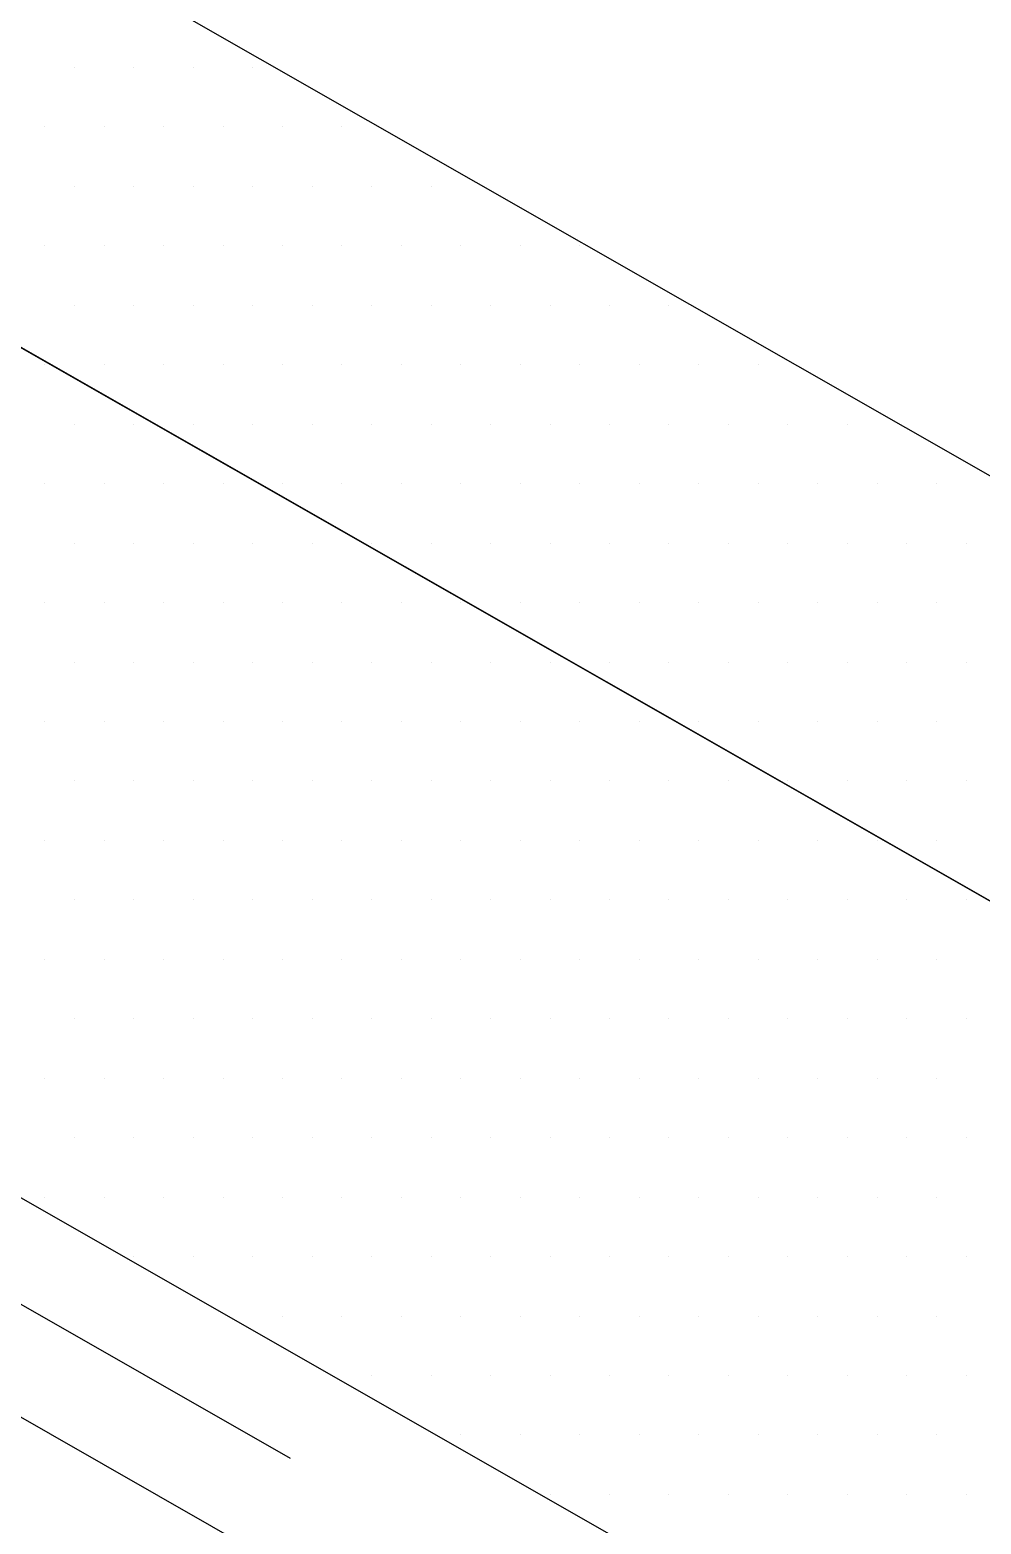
# Model space of a CAD drawing. Extents: x -1392 to 5791, y -3809 to 1722.
# Drawn here: x -622.26 to -600.66, y 1529.97 to 1563.9 of the extents above; entities that cross this region are included whole.
import ezdxf

# ---------------------------------------------------------------- set-up
doc = ezdxf.new("R2010")
doc.units = 0
doc.header["$MEASUREMENT"] = 0
doc.linetypes.add('AI-Linetype-45', pattern=[27, 18, -9])
for name, color, linetype, lineweight in [('.ATI-HATCH', 7, 'Continuous', 0), ('G-ANNO-TTLB', 7, 'Continuous', 0), ('TYVEK', 7, 'Continuous', 0)]:
    doc.layers.add(name, color=color, linetype=linetype, lineweight=lineweight)

# ---------------------------------------------------------------- blocks, each defined once
blk = doc.blocks.new('Block_121')
at = {"layer": '.ATI-HATCH'}
for points, knots in [([(-651.574, 1582.965), (-651.574, 1582.965), (-659.973, 1578.106), (-659.973, 1578.106), (-659.973, 1578.106), (-587.553, 1536.753), (-587.553, 1536.753), (-587.553, 1536.753), (-586.834, 1545.997), (-586.834, 1545.997), (-586.834, 1545.997), (-651.574, 1582.965), (-651.574, 1582.965)], [0, 0, 0, 0, 1, 1, 1, 2, 2, 2, 3, 3, 3, 4, 4, 4, 4]), ([(-659.973, 1578.106), (-659.973, 1578.106), (-668.371, 1573.247), (-668.371, 1573.247), (-668.371, 1573.247), (-676.769, 1568.388), (-676.769, 1568.388), (-676.769, 1568.388), (-542.374, 1491.646), (-542.374, 1491.646), (-542.374, 1491.646), (-525.577, 1501.364), (-525.577, 1501.364), (-525.577, 1501.364), (-659.973, 1578.106), (-659.973, 1578.106)], [0, 0, 0, 0, 1, 1, 1, 2, 2, 2, 3, 3, 3, 4, 4, 4, 5, 5, 5, 5])]:
    blk.add_open_spline(points, degree=3, knots=knots, dxfattribs=at)
at = {"layer": '.ATI-HATCH', "color": 8, "lineweight": 0, "true_color": 0x808080}
for points in [[(-621.246, 1563.047), (-621.246, 1563.047), (-621.246, 1563.047), (-621.246, 1563.047)], [(-619.896, 1563.047), (-619.896, 1563.047), (-619.896, 1563.047), (-619.896, 1563.047)], [(-618.546, 1563.047), (-618.546, 1563.047), (-618.546, 1563.047), (-618.546, 1563.047)], [(-617.196, 1563.047), (-617.196, 1563.047), (-617.196, 1563.047), (-617.196, 1563.047)], [(-621.921, 1561.697), (-621.921, 1561.697), (-621.921, 1561.697), (-621.921, 1561.697)], [(-620.571, 1561.697), (-620.571, 1561.697), (-620.571, 1561.697), (-620.571, 1561.697)], [(-619.221, 1561.697), (-619.221, 1561.697), (-619.221, 1561.697), (-619.221, 1561.697)], [(-617.871, 1561.697), (-617.871, 1561.697), (-617.871, 1561.697), (-617.871, 1561.697)], [(-616.521, 1561.697), (-616.521, 1561.697), (-616.521, 1561.697), (-616.521, 1561.697)], [(-615.171, 1561.697), (-615.171, 1561.697), (-615.171, 1561.697), (-615.171, 1561.697)], [(-621.246, 1560.347), (-621.246, 1560.347), (-621.246, 1560.347), (-621.246, 1560.347)], [(-619.896, 1560.347), (-619.896, 1560.347), (-619.896, 1560.347), (-619.896, 1560.347)], [(-618.546, 1560.347), (-618.546, 1560.347), (-618.546, 1560.347), (-618.546, 1560.347)], [(-617.196, 1560.347), (-617.196, 1560.347), (-617.196, 1560.347), (-617.196, 1560.347)], [(-615.846, 1560.347), (-615.846, 1560.347), (-615.846, 1560.347), (-615.846, 1560.347)], [(-614.496, 1560.347), (-614.496, 1560.347), (-614.496, 1560.347), (-614.496, 1560.347)], [(-613.146, 1560.347), (-613.146, 1560.347), (-613.146, 1560.347), (-613.146, 1560.347)], [(-621.921, 1558.997), (-621.921, 1558.997), (-621.921, 1558.997), (-621.921, 1558.997)], [(-620.571, 1558.997), (-620.571, 1558.997), (-620.571, 1558.997), (-620.571, 1558.997)], [(-619.221, 1558.997), (-619.221, 1558.997), (-619.221, 1558.997), (-619.221, 1558.997)], [(-617.871, 1558.997), (-617.871, 1558.997), (-617.871, 1558.997), (-617.871, 1558.997)], [(-616.521, 1558.997), (-616.521, 1558.997), (-616.521, 1558.997), (-616.521, 1558.997)], [(-615.171, 1558.997), (-615.171, 1558.997), (-615.171, 1558.997), (-615.171, 1558.997)], [(-613.821, 1558.997), (-613.821, 1558.997), (-613.821, 1558.997), (-613.821, 1558.997)], [(-612.471, 1558.997), (-612.471, 1558.997), (-612.471, 1558.997), (-612.471, 1558.997)], [(-611.121, 1558.997), (-611.121, 1558.997), (-611.121, 1558.997), (-611.121, 1558.997)], [(-609.771, 1558.997), (-609.771, 1558.997), (-609.771, 1558.997), (-609.771, 1558.997)], [(-621.246, 1557.647), (-621.246, 1557.647), (-621.246, 1557.647), (-621.246, 1557.647)], [(-619.896, 1557.647), (-619.896, 1557.647), (-619.896, 1557.647), (-619.896, 1557.647)], [(-618.546, 1557.647), (-618.546, 1557.647), (-618.546, 1557.647), (-618.546, 1557.647)], [(-617.196, 1557.647), (-617.196, 1557.647), (-617.196, 1557.647), (-617.196, 1557.647)], [(-615.846, 1557.647), (-615.846, 1557.647), (-615.846, 1557.647), (-615.846, 1557.647)], [(-614.496, 1557.647), (-614.496, 1557.647), (-614.496, 1557.647), (-614.496, 1557.647)], [(-613.146, 1557.647), (-613.146, 1557.647), (-613.146, 1557.647), (-613.146, 1557.647)], [(-611.796, 1557.647), (-611.796, 1557.647), (-611.796, 1557.647), (-611.796, 1557.647)], [(-610.446, 1557.647), (-610.446, 1557.647), (-610.446, 1557.647), (-610.446, 1557.647)], [(-609.096, 1557.647), (-609.096, 1557.647), (-609.096, 1557.647), (-609.096, 1557.647)], [(-607.746, 1557.647), (-607.746, 1557.647), (-607.746, 1557.647), (-607.746, 1557.647)], [(-621.921, 1556.297), (-621.921, 1556.297), (-621.921, 1556.297), (-621.921, 1556.297)], [(-620.571, 1556.297), (-620.571, 1556.297), (-620.571, 1556.297), (-620.571, 1556.297)], [(-619.221, 1556.297), (-619.221, 1556.297), (-619.221, 1556.297), (-619.221, 1556.297)], [(-617.871, 1556.297), (-617.871, 1556.297), (-617.871, 1556.297), (-617.871, 1556.297)], [(-616.521, 1556.297), (-616.521, 1556.297), (-616.521, 1556.297), (-616.521, 1556.297)], [(-615.171, 1556.297), (-615.171, 1556.297), (-615.171, 1556.297), (-615.171, 1556.297)], [(-613.821, 1556.297), (-613.821, 1556.297), (-613.821, 1556.297), (-613.821, 1556.297)], [(-612.471, 1556.297), (-612.471, 1556.297), (-612.471, 1556.297), (-612.471, 1556.297)], [(-611.121, 1556.297), (-611.121, 1556.297), (-611.121, 1556.297), (-611.121, 1556.297)], [(-609.771, 1556.297), (-609.771, 1556.297), (-609.771, 1556.297), (-609.771, 1556.297)], [(-608.421, 1556.297), (-608.421, 1556.297), (-608.421, 1556.297), (-608.421, 1556.297)], [(-607.071, 1556.297), (-607.071, 1556.297), (-607.071, 1556.297), (-607.071, 1556.297)], [(-605.721, 1556.297), (-605.721, 1556.297), (-605.721, 1556.297), (-605.721, 1556.297)], [(-621.246, 1554.947), (-621.246, 1554.947), (-621.246, 1554.947), (-621.246, 1554.947)], [(-619.896, 1554.947), (-619.896, 1554.947), (-619.896, 1554.947), (-619.896, 1554.947)], [(-618.546, 1554.947), (-618.546, 1554.947), (-618.546, 1554.947), (-618.546, 1554.947)], [(-617.196, 1554.947), (-617.196, 1554.947), (-617.196, 1554.947), (-617.196, 1554.947)], [(-615.846, 1554.947), (-615.846, 1554.947), (-615.846, 1554.947), (-615.846, 1554.947)], [(-614.496, 1554.947), (-614.496, 1554.947), (-614.496, 1554.947), (-614.496, 1554.947)], [(-613.146, 1554.947), (-613.146, 1554.947), (-613.146, 1554.947), (-613.146, 1554.947)], [(-611.796, 1554.947), (-611.796, 1554.947), (-611.796, 1554.947), (-611.796, 1554.947)], [(-610.446, 1554.947), (-610.446, 1554.947), (-610.446, 1554.947), (-610.446, 1554.947)], [(-609.096, 1554.947), (-609.096, 1554.947), (-609.096, 1554.947), (-609.096, 1554.947)], [(-607.746, 1554.947), (-607.746, 1554.947), (-607.746, 1554.947), (-607.746, 1554.947)], [(-606.396, 1554.947), (-606.396, 1554.947), (-606.396, 1554.947), (-606.396, 1554.947)], [(-605.046, 1554.947), (-605.046, 1554.947), (-605.046, 1554.947), (-605.046, 1554.947)], [(-603.696, 1554.947), (-603.696, 1554.947), (-603.696, 1554.947), (-603.696, 1554.947)], [(-621.921, 1553.597), (-621.921, 1553.597), (-621.921, 1553.597), (-621.921, 1553.597)], [(-620.571, 1553.597), (-620.571, 1553.597), (-620.571, 1553.597), (-620.571, 1553.597)], [(-619.221, 1553.597), (-619.221, 1553.597), (-619.221, 1553.597), (-619.221, 1553.597)], [(-617.871, 1553.597), (-617.871, 1553.597), (-617.871, 1553.597), (-617.871, 1553.597)], [(-616.521, 1553.597), (-616.521, 1553.597), (-616.521, 1553.597), (-616.521, 1553.597)], [(-615.171, 1553.597), (-615.171, 1553.597), (-615.171, 1553.597), (-615.171, 1553.597)], [(-613.821, 1553.597), (-613.821, 1553.597), (-613.821, 1553.597), (-613.821, 1553.597)], [(-612.471, 1553.597), (-612.471, 1553.597), (-612.471, 1553.597), (-612.471, 1553.597)], [(-611.121, 1553.597), (-611.121, 1553.597), (-611.121, 1553.597), (-611.121, 1553.597)], [(-609.771, 1553.597), (-609.771, 1553.597), (-609.771, 1553.597), (-609.771, 1553.597)], [(-608.421, 1553.597), (-608.421, 1553.597), (-608.421, 1553.597), (-608.421, 1553.597)], [(-607.071, 1553.597), (-607.071, 1553.597), (-607.071, 1553.597), (-607.071, 1553.597)], [(-605.721, 1553.597), (-605.721, 1553.597), (-605.721, 1553.597), (-605.721, 1553.597)], [(-604.371, 1553.597), (-604.371, 1553.597), (-604.371, 1553.597), (-604.371, 1553.597)], [(-603.021, 1553.597), (-603.021, 1553.597), (-603.021, 1553.597), (-603.021, 1553.597)], [(-601.671, 1553.597), (-601.671, 1553.597), (-601.671, 1553.597), (-601.671, 1553.597)], [(-621.246, 1552.247), (-621.246, 1552.247), (-621.246, 1552.247), (-621.246, 1552.247)], [(-619.896, 1552.247), (-619.896, 1552.247), (-619.896, 1552.247), (-619.896, 1552.247)], [(-618.546, 1552.247), (-618.546, 1552.247), (-618.546, 1552.247), (-618.546, 1552.247)], [(-617.196, 1552.247), (-617.196, 1552.247), (-617.196, 1552.247), (-617.196, 1552.247)], [(-615.846, 1552.247), (-615.846, 1552.247), (-615.846, 1552.247), (-615.846, 1552.247)], [(-614.496, 1552.247), (-614.496, 1552.247), (-614.496, 1552.247), (-614.496, 1552.247)], [(-613.146, 1552.247), (-613.146, 1552.247), (-613.146, 1552.247), (-613.146, 1552.247)], [(-611.796, 1552.247), (-611.796, 1552.247), (-611.796, 1552.247), (-611.796, 1552.247)], [(-610.446, 1552.247), (-610.446, 1552.247), (-610.446, 1552.247), (-610.446, 1552.247)], [(-609.096, 1552.247), (-609.096, 1552.247), (-609.096, 1552.247), (-609.096, 1552.247)], [(-607.746, 1552.247), (-607.746, 1552.247), (-607.746, 1552.247), (-607.746, 1552.247)], [(-606.396, 1552.247), (-606.396, 1552.247), (-606.396, 1552.247), (-606.396, 1552.247)], [(-605.046, 1552.247), (-605.046, 1552.247), (-605.046, 1552.247), (-605.046, 1552.247)], [(-603.696, 1552.247), (-603.696, 1552.247), (-603.696, 1552.247), (-603.696, 1552.247)], [(-602.346, 1552.247), (-602.346, 1552.247), (-602.346, 1552.247), (-602.346, 1552.247)], [(-600.996, 1552.247), (-600.996, 1552.247), (-600.996, 1552.247), (-600.996, 1552.247)], [(-621.921, 1550.897), (-621.921, 1550.897), (-621.921, 1550.897), (-621.921, 1550.897)], [(-620.571, 1550.897), (-620.571, 1550.897), (-620.571, 1550.897), (-620.571, 1550.897)], [(-619.221, 1550.897), (-619.221, 1550.897), (-619.221, 1550.897), (-619.221, 1550.897)], [(-617.871, 1550.897), (-617.871, 1550.897), (-617.871, 1550.897), (-617.871, 1550.897)], [(-616.521, 1550.897), (-616.521, 1550.897), (-616.521, 1550.897), (-616.521, 1550.897)], [(-615.171, 1550.897), (-615.171, 1550.897), (-615.171, 1550.897), (-615.171, 1550.897)], [(-613.821, 1550.897), (-613.821, 1550.897), (-613.821, 1550.897), (-613.821, 1550.897)], [(-612.471, 1550.897), (-612.471, 1550.897), (-612.471, 1550.897), (-612.471, 1550.897)], [(-611.121, 1550.897), (-611.121, 1550.897), (-611.121, 1550.897), (-611.121, 1550.897)], [(-609.771, 1550.897), (-609.771, 1550.897), (-609.771, 1550.897), (-609.771, 1550.897)], [(-608.421, 1550.897), (-608.421, 1550.897), (-608.421, 1550.897), (-608.421, 1550.897)], [(-607.071, 1550.897), (-607.071, 1550.897), (-607.071, 1550.897), (-607.071, 1550.897)], [(-605.721, 1550.897), (-605.721, 1550.897), (-605.721, 1550.897), (-605.721, 1550.897)], [(-604.371, 1550.897), (-604.371, 1550.897), (-604.371, 1550.897), (-604.371, 1550.897)], [(-603.021, 1550.897), (-603.021, 1550.897), (-603.021, 1550.897), (-603.021, 1550.897)], [(-601.671, 1550.897), (-601.671, 1550.897), (-601.671, 1550.897), (-601.671, 1550.897)], [(-621.246, 1549.547), (-621.246, 1549.547), (-621.246, 1549.547), (-621.246, 1549.547)], [(-619.896, 1549.547), (-619.896, 1549.547), (-619.896, 1549.547), (-619.896, 1549.547)], [(-618.546, 1549.547), (-618.546, 1549.547), (-618.546, 1549.547), (-618.546, 1549.547)], [(-617.196, 1549.547), (-617.196, 1549.547), (-617.196, 1549.547), (-617.196, 1549.547)], [(-615.846, 1549.547), (-615.846, 1549.547), (-615.846, 1549.547), (-615.846, 1549.547)], [(-614.496, 1549.547), (-614.496, 1549.547), (-614.496, 1549.547), (-614.496, 1549.547)], [(-613.146, 1549.547), (-613.146, 1549.547), (-613.146, 1549.547), (-613.146, 1549.547)], [(-611.796, 1549.547), (-611.796, 1549.547), (-611.796, 1549.547), (-611.796, 1549.547)], [(-610.446, 1549.547), (-610.446, 1549.547), (-610.446, 1549.547), (-610.446, 1549.547)], [(-609.096, 1549.547), (-609.096, 1549.547), (-609.096, 1549.547), (-609.096, 1549.547)], [(-607.746, 1549.547), (-607.746, 1549.547), (-607.746, 1549.547), (-607.746, 1549.547)], [(-606.396, 1549.547), (-606.396, 1549.547), (-606.396, 1549.547), (-606.396, 1549.547)], [(-605.046, 1549.547), (-605.046, 1549.547), (-605.046, 1549.547), (-605.046, 1549.547)], [(-603.696, 1549.547), (-603.696, 1549.547), (-603.696, 1549.547), (-603.696, 1549.547)], [(-602.346, 1549.547), (-602.346, 1549.547), (-602.346, 1549.547), (-602.346, 1549.547)], [(-600.996, 1549.547), (-600.996, 1549.547), (-600.996, 1549.547), (-600.996, 1549.547)], [(-621.921, 1548.197), (-621.921, 1548.197), (-621.921, 1548.197), (-621.921, 1548.197)], [(-620.571, 1548.197), (-620.571, 1548.197), (-620.571, 1548.197), (-620.571, 1548.197)], [(-619.221, 1548.197), (-619.221, 1548.197), (-619.221, 1548.197), (-619.221, 1548.197)], [(-617.871, 1548.197), (-617.871, 1548.197), (-617.871, 1548.197), (-617.871, 1548.197)], [(-616.521, 1548.197), (-616.521, 1548.197), (-616.521, 1548.197), (-616.521, 1548.197)], [(-615.171, 1548.197), (-615.171, 1548.197), (-615.171, 1548.197), (-615.171, 1548.197)], [(-613.821, 1548.197), (-613.821, 1548.197), (-613.821, 1548.197), (-613.821, 1548.197)], [(-612.471, 1548.197), (-612.471, 1548.197), (-612.471, 1548.197), (-612.471, 1548.197)], [(-611.121, 1548.197), (-611.121, 1548.197), (-611.121, 1548.197), (-611.121, 1548.197)], [(-609.771, 1548.197), (-609.771, 1548.197), (-609.771, 1548.197), (-609.771, 1548.197)], [(-608.421, 1548.197), (-608.421, 1548.197), (-608.421, 1548.197), (-608.421, 1548.197)], [(-607.071, 1548.197), (-607.071, 1548.197), (-607.071, 1548.197), (-607.071, 1548.197)], [(-605.721, 1548.197), (-605.721, 1548.197), (-605.721, 1548.197), (-605.721, 1548.197)], [(-604.371, 1548.197), (-604.371, 1548.197), (-604.371, 1548.197), (-604.371, 1548.197)], [(-603.021, 1548.197), (-603.021, 1548.197), (-603.021, 1548.197), (-603.021, 1548.197)], [(-601.671, 1548.197), (-601.671, 1548.197), (-601.671, 1548.197), (-601.671, 1548.197)], [(-621.246, 1546.847), (-621.246, 1546.847), (-621.246, 1546.847), (-621.246, 1546.847)], [(-619.896, 1546.847), (-619.896, 1546.847), (-619.896, 1546.847), (-619.896, 1546.847)], [(-618.546, 1546.847), (-618.546, 1546.847), (-618.546, 1546.847), (-618.546, 1546.847)], [(-617.196, 1546.847), (-617.196, 1546.847), (-617.196, 1546.847), (-617.196, 1546.847)], [(-615.846, 1546.847), (-615.846, 1546.847), (-615.846, 1546.847), (-615.846, 1546.847)], [(-614.496, 1546.847), (-614.496, 1546.847), (-614.496, 1546.847), (-614.496, 1546.847)], [(-613.146, 1546.847), (-613.146, 1546.847), (-613.146, 1546.847), (-613.146, 1546.847)], [(-611.796, 1546.847), (-611.796, 1546.847), (-611.796, 1546.847), (-611.796, 1546.847)], [(-610.446, 1546.847), (-610.446, 1546.847), (-610.446, 1546.847), (-610.446, 1546.847)], [(-609.096, 1546.847), (-609.096, 1546.847), (-609.096, 1546.847), (-609.096, 1546.847)], [(-607.746, 1546.847), (-607.746, 1546.847), (-607.746, 1546.847), (-607.746, 1546.847)], [(-606.396, 1546.847), (-606.396, 1546.847), (-606.396, 1546.847), (-606.396, 1546.847)], [(-605.046, 1546.847), (-605.046, 1546.847), (-605.046, 1546.847), (-605.046, 1546.847)], [(-603.696, 1546.847), (-603.696, 1546.847), (-603.696, 1546.847), (-603.696, 1546.847)], [(-602.346, 1546.847), (-602.346, 1546.847), (-602.346, 1546.847), (-602.346, 1546.847)], [(-600.996, 1546.847), (-600.996, 1546.847), (-600.996, 1546.847), (-600.996, 1546.847)], [(-621.921, 1545.497), (-621.921, 1545.497), (-621.921, 1545.497), (-621.921, 1545.497)], [(-620.571, 1545.497), (-620.571, 1545.497), (-620.571, 1545.497), (-620.571, 1545.497)], [(-619.221, 1545.497), (-619.221, 1545.497), (-619.221, 1545.497), (-619.221, 1545.497)], [(-617.871, 1545.497), (-617.871, 1545.497), (-617.871, 1545.497), (-617.871, 1545.497)], [(-616.521, 1545.497), (-616.521, 1545.497), (-616.521, 1545.497), (-616.521, 1545.497)], [(-615.171, 1545.497), (-615.171, 1545.497), (-615.171, 1545.497), (-615.171, 1545.497)], [(-613.821, 1545.497), (-613.821, 1545.497), (-613.821, 1545.497), (-613.821, 1545.497)], [(-612.471, 1545.497), (-612.471, 1545.497), (-612.471, 1545.497), (-612.471, 1545.497)], [(-611.121, 1545.497), (-611.121, 1545.497), (-611.121, 1545.497), (-611.121, 1545.497)], [(-609.771, 1545.497), (-609.771, 1545.497), (-609.771, 1545.497), (-609.771, 1545.497)], [(-608.421, 1545.497), (-608.421, 1545.497), (-608.421, 1545.497), (-608.421, 1545.497)], [(-607.071, 1545.497), (-607.071, 1545.497), (-607.071, 1545.497), (-607.071, 1545.497)], [(-605.721, 1545.497), (-605.721, 1545.497), (-605.721, 1545.497), (-605.721, 1545.497)], [(-604.371, 1545.497), (-604.371, 1545.497), (-604.371, 1545.497), (-604.371, 1545.497)], [(-603.021, 1545.497), (-603.021, 1545.497), (-603.021, 1545.497), (-603.021, 1545.497)], [(-601.671, 1545.497), (-601.671, 1545.497), (-601.671, 1545.497), (-601.671, 1545.497)], [(-621.246, 1544.147), (-621.246, 1544.147), (-621.246, 1544.147), (-621.246, 1544.147)], [(-619.896, 1544.147), (-619.896, 1544.147), (-619.896, 1544.147), (-619.896, 1544.147)], [(-618.546, 1544.147), (-618.546, 1544.147), (-618.546, 1544.147), (-618.546, 1544.147)], [(-617.196, 1544.147), (-617.196, 1544.147), (-617.196, 1544.147), (-617.196, 1544.147)], [(-615.846, 1544.147), (-615.846, 1544.147), (-615.846, 1544.147), (-615.846, 1544.147)], [(-614.496, 1544.147), (-614.496, 1544.147), (-614.496, 1544.147), (-614.496, 1544.147)], [(-613.146, 1544.147), (-613.146, 1544.147), (-613.146, 1544.147), (-613.146, 1544.147)], [(-611.796, 1544.147), (-611.796, 1544.147), (-611.796, 1544.147), (-611.796, 1544.147)], [(-610.446, 1544.147), (-610.446, 1544.147), (-610.446, 1544.147), (-610.446, 1544.147)], [(-609.096, 1544.147), (-609.096, 1544.147), (-609.096, 1544.147), (-609.096, 1544.147)], [(-607.746, 1544.147), (-607.746, 1544.147), (-607.746, 1544.147), (-607.746, 1544.147)], [(-606.396, 1544.147), (-606.396, 1544.147), (-606.396, 1544.147), (-606.396, 1544.147)], [(-605.046, 1544.147), (-605.046, 1544.147), (-605.046, 1544.147), (-605.046, 1544.147)], [(-603.696, 1544.147), (-603.696, 1544.147), (-603.696, 1544.147), (-603.696, 1544.147)], [(-602.346, 1544.147), (-602.346, 1544.147), (-602.346, 1544.147), (-602.346, 1544.147)], [(-600.996, 1544.147), (-600.996, 1544.147), (-600.996, 1544.147), (-600.996, 1544.147)], [(-621.921, 1542.797), (-621.921, 1542.797), (-621.921, 1542.797), (-621.921, 1542.797)], [(-620.571, 1542.797), (-620.571, 1542.797), (-620.571, 1542.797), (-620.571, 1542.797)], [(-619.221, 1542.797), (-619.221, 1542.797), (-619.221, 1542.797), (-619.221, 1542.797)], [(-617.871, 1542.797), (-617.871, 1542.797), (-617.871, 1542.797), (-617.871, 1542.797)], [(-616.521, 1542.797), (-616.521, 1542.797), (-616.521, 1542.797), (-616.521, 1542.797)], [(-615.171, 1542.797), (-615.171, 1542.797), (-615.171, 1542.797), (-615.171, 1542.797)], [(-613.821, 1542.797), (-613.821, 1542.797), (-613.821, 1542.797), (-613.821, 1542.797)], [(-612.471, 1542.797), (-612.471, 1542.797), (-612.471, 1542.797), (-612.471, 1542.797)], [(-611.121, 1542.797), (-611.121, 1542.797), (-611.121, 1542.797), (-611.121, 1542.797)], [(-609.771, 1542.797), (-609.771, 1542.797), (-609.771, 1542.797), (-609.771, 1542.797)], [(-608.421, 1542.797), (-608.421, 1542.797), (-608.421, 1542.797), (-608.421, 1542.797)], [(-607.071, 1542.797), (-607.071, 1542.797), (-607.071, 1542.797), (-607.071, 1542.797)], [(-605.721, 1542.797), (-605.721, 1542.797), (-605.721, 1542.797), (-605.721, 1542.797)], [(-604.371, 1542.797), (-604.371, 1542.797), (-604.371, 1542.797), (-604.371, 1542.797)], [(-603.021, 1542.797), (-603.021, 1542.797), (-603.021, 1542.797), (-603.021, 1542.797)], [(-601.671, 1542.797), (-601.671, 1542.797), (-601.671, 1542.797), (-601.671, 1542.797)], [(-621.246, 1541.447), (-621.246, 1541.447), (-621.246, 1541.447), (-621.246, 1541.447)], [(-619.896, 1541.447), (-619.896, 1541.447), (-619.896, 1541.447), (-619.896, 1541.447)], [(-618.546, 1541.447), (-618.546, 1541.447), (-618.546, 1541.447), (-618.546, 1541.447)], [(-617.196, 1541.447), (-617.196, 1541.447), (-617.196, 1541.447), (-617.196, 1541.447)], [(-615.846, 1541.447), (-615.846, 1541.447), (-615.846, 1541.447), (-615.846, 1541.447)], [(-614.496, 1541.447), (-614.496, 1541.447), (-614.496, 1541.447), (-614.496, 1541.447)], [(-613.146, 1541.447), (-613.146, 1541.447), (-613.146, 1541.447), (-613.146, 1541.447)], [(-611.796, 1541.447), (-611.796, 1541.447), (-611.796, 1541.447), (-611.796, 1541.447)], [(-610.446, 1541.447), (-610.446, 1541.447), (-610.446, 1541.447), (-610.446, 1541.447)], [(-609.096, 1541.447), (-609.096, 1541.447), (-609.096, 1541.447), (-609.096, 1541.447)], [(-607.746, 1541.447), (-607.746, 1541.447), (-607.746, 1541.447), (-607.746, 1541.447)], [(-606.396, 1541.447), (-606.396, 1541.447), (-606.396, 1541.447), (-606.396, 1541.447)], [(-605.046, 1541.447), (-605.046, 1541.447), (-605.046, 1541.447), (-605.046, 1541.447)], [(-603.696, 1541.447), (-603.696, 1541.447), (-603.696, 1541.447), (-603.696, 1541.447)], [(-602.346, 1541.447), (-602.346, 1541.447), (-602.346, 1541.447), (-602.346, 1541.447)], [(-600.996, 1541.447), (-600.996, 1541.447), (-600.996, 1541.447), (-600.996, 1541.447)], [(-621.921, 1540.097), (-621.921, 1540.097), (-621.921, 1540.097), (-621.921, 1540.097)], [(-620.571, 1540.097), (-620.571, 1540.097), (-620.571, 1540.097), (-620.571, 1540.097)], [(-619.221, 1540.097), (-619.221, 1540.097), (-619.221, 1540.097), (-619.221, 1540.097)], [(-617.871, 1540.097), (-617.871, 1540.097), (-617.871, 1540.097), (-617.871, 1540.097)], [(-616.521, 1540.097), (-616.521, 1540.097), (-616.521, 1540.097), (-616.521, 1540.097)], [(-615.171, 1540.097), (-615.171, 1540.097), (-615.171, 1540.097), (-615.171, 1540.097)], [(-613.821, 1540.097), (-613.821, 1540.097), (-613.821, 1540.097), (-613.821, 1540.097)], [(-612.471, 1540.097), (-612.471, 1540.097), (-612.471, 1540.097), (-612.471, 1540.097)], [(-611.121, 1540.097), (-611.121, 1540.097), (-611.121, 1540.097), (-611.121, 1540.097)], [(-609.771, 1540.097), (-609.771, 1540.097), (-609.771, 1540.097), (-609.771, 1540.097)], [(-608.421, 1540.097), (-608.421, 1540.097), (-608.421, 1540.097), (-608.421, 1540.097)], [(-607.071, 1540.097), (-607.071, 1540.097), (-607.071, 1540.097), (-607.071, 1540.097)], [(-605.721, 1540.097), (-605.721, 1540.097), (-605.721, 1540.097), (-605.721, 1540.097)], [(-604.371, 1540.097), (-604.371, 1540.097), (-604.371, 1540.097), (-604.371, 1540.097)], [(-603.021, 1540.097), (-603.021, 1540.097), (-603.021, 1540.097), (-603.021, 1540.097)], [(-601.671, 1540.097), (-601.671, 1540.097), (-601.671, 1540.097), (-601.671, 1540.097)], [(-621.246, 1538.747), (-621.246, 1538.747), (-621.246, 1538.747), (-621.246, 1538.747)], [(-619.896, 1538.747), (-619.896, 1538.747), (-619.896, 1538.747), (-619.896, 1538.747)], [(-618.546, 1538.747), (-618.546, 1538.747), (-618.546, 1538.747), (-618.546, 1538.747)], [(-617.196, 1538.747), (-617.196, 1538.747), (-617.196, 1538.747), (-617.196, 1538.747)], [(-615.846, 1538.747), (-615.846, 1538.747), (-615.846, 1538.747), (-615.846, 1538.747)], [(-614.496, 1538.747), (-614.496, 1538.747), (-614.496, 1538.747), (-614.496, 1538.747)], [(-613.146, 1538.747), (-613.146, 1538.747), (-613.146, 1538.747), (-613.146, 1538.747)], [(-611.796, 1538.747), (-611.796, 1538.747), (-611.796, 1538.747), (-611.796, 1538.747)], [(-610.446, 1538.747), (-610.446, 1538.747), (-610.446, 1538.747), (-610.446, 1538.747)], [(-609.096, 1538.747), (-609.096, 1538.747), (-609.096, 1538.747), (-609.096, 1538.747)], [(-607.746, 1538.747), (-607.746, 1538.747), (-607.746, 1538.747), (-607.746, 1538.747)], [(-606.396, 1538.747), (-606.396, 1538.747), (-606.396, 1538.747), (-606.396, 1538.747)], [(-605.046, 1538.747), (-605.046, 1538.747), (-605.046, 1538.747), (-605.046, 1538.747)], [(-603.696, 1538.747), (-603.696, 1538.747), (-603.696, 1538.747), (-603.696, 1538.747)], [(-602.346, 1538.747), (-602.346, 1538.747), (-602.346, 1538.747), (-602.346, 1538.747)], [(-600.996, 1538.747), (-600.996, 1538.747), (-600.996, 1538.747), (-600.996, 1538.747)], [(-621.921, 1537.397), (-621.921, 1537.397), (-621.921, 1537.397), (-621.921, 1537.397)], [(-620.571, 1537.397), (-620.571, 1537.397), (-620.571, 1537.397), (-620.571, 1537.397)], [(-619.221, 1537.397), (-619.221, 1537.397), (-619.221, 1537.397), (-619.221, 1537.397)], [(-617.871, 1537.397), (-617.871, 1537.397), (-617.871, 1537.397), (-617.871, 1537.397)], [(-616.521, 1537.397), (-616.521, 1537.397), (-616.521, 1537.397), (-616.521, 1537.397)], [(-615.171, 1537.397), (-615.171, 1537.397), (-615.171, 1537.397), (-615.171, 1537.397)], [(-613.821, 1537.397), (-613.821, 1537.397), (-613.821, 1537.397), (-613.821, 1537.397)], [(-612.471, 1537.397), (-612.471, 1537.397), (-612.471, 1537.397), (-612.471, 1537.397)], [(-611.121, 1537.397), (-611.121, 1537.397), (-611.121, 1537.397), (-611.121, 1537.397)], [(-609.771, 1537.397), (-609.771, 1537.397), (-609.771, 1537.397), (-609.771, 1537.397)], [(-608.421, 1537.397), (-608.421, 1537.397), (-608.421, 1537.397), (-608.421, 1537.397)], [(-607.071, 1537.397), (-607.071, 1537.397), (-607.071, 1537.397), (-607.071, 1537.397)], [(-605.721, 1537.397), (-605.721, 1537.397), (-605.721, 1537.397), (-605.721, 1537.397)], [(-604.371, 1537.397), (-604.371, 1537.397), (-604.371, 1537.397), (-604.371, 1537.397)], [(-603.021, 1537.397), (-603.021, 1537.397), (-603.021, 1537.397), (-603.021, 1537.397)], [(-601.671, 1537.397), (-601.671, 1537.397), (-601.671, 1537.397), (-601.671, 1537.397)], [(-619.896, 1536.047), (-619.896, 1536.047), (-619.896, 1536.047), (-619.896, 1536.047)], [(-618.546, 1536.047), (-618.546, 1536.047), (-618.546, 1536.047), (-618.546, 1536.047)], [(-617.196, 1536.047), (-617.196, 1536.047), (-617.196, 1536.047), (-617.196, 1536.047)], [(-615.846, 1536.047), (-615.846, 1536.047), (-615.846, 1536.047), (-615.846, 1536.047)], [(-614.496, 1536.047), (-614.496, 1536.047), (-614.496, 1536.047), (-614.496, 1536.047)], [(-613.146, 1536.047), (-613.146, 1536.047), (-613.146, 1536.047), (-613.146, 1536.047)], [(-611.796, 1536.047), (-611.796, 1536.047), (-611.796, 1536.047), (-611.796, 1536.047)], [(-610.446, 1536.047), (-610.446, 1536.047), (-610.446, 1536.047), (-610.446, 1536.047)], [(-609.096, 1536.047), (-609.096, 1536.047), (-609.096, 1536.047), (-609.096, 1536.047)], [(-607.746, 1536.047), (-607.746, 1536.047), (-607.746, 1536.047), (-607.746, 1536.047)], [(-606.396, 1536.047), (-606.396, 1536.047), (-606.396, 1536.047), (-606.396, 1536.047)], [(-605.046, 1536.047), (-605.046, 1536.047), (-605.046, 1536.047), (-605.046, 1536.047)], [(-603.696, 1536.047), (-603.696, 1536.047), (-603.696, 1536.047), (-603.696, 1536.047)], [(-602.346, 1536.047), (-602.346, 1536.047), (-602.346, 1536.047), (-602.346, 1536.047)], [(-600.996, 1536.047), (-600.996, 1536.047), (-600.996, 1536.047), (-600.996, 1536.047)], [(-616.521, 1534.697), (-616.521, 1534.697), (-616.521, 1534.697), (-616.521, 1534.697)], [(-615.171, 1534.697), (-615.171, 1534.697), (-615.171, 1534.697), (-615.171, 1534.697)], [(-613.821, 1534.697), (-613.821, 1534.697), (-613.821, 1534.697), (-613.821, 1534.697)], [(-612.471, 1534.697), (-612.471, 1534.697), (-612.471, 1534.697), (-612.471, 1534.697)], [(-611.121, 1534.697), (-611.121, 1534.697), (-611.121, 1534.697), (-611.121, 1534.697)], [(-609.771, 1534.697), (-609.771, 1534.697), (-609.771, 1534.697), (-609.771, 1534.697)], [(-608.421, 1534.697), (-608.421, 1534.697), (-608.421, 1534.697), (-608.421, 1534.697)], [(-607.071, 1534.697), (-607.071, 1534.697), (-607.071, 1534.697), (-607.071, 1534.697)], [(-605.721, 1534.697), (-605.721, 1534.697), (-605.721, 1534.697), (-605.721, 1534.697)], [(-604.371, 1534.697), (-604.371, 1534.697), (-604.371, 1534.697), (-604.371, 1534.697)], [(-603.021, 1534.697), (-603.021, 1534.697), (-603.021, 1534.697), (-603.021, 1534.697)], [(-601.671, 1534.697), (-601.671, 1534.697), (-601.671, 1534.697), (-601.671, 1534.697)], [(-614.496, 1533.347), (-614.496, 1533.347), (-614.496, 1533.347), (-614.496, 1533.347)], [(-613.146, 1533.347), (-613.146, 1533.347), (-613.146, 1533.347), (-613.146, 1533.347)], [(-611.796, 1533.347), (-611.796, 1533.347), (-611.796, 1533.347), (-611.796, 1533.347)], [(-610.446, 1533.347), (-610.446, 1533.347), (-610.446, 1533.347), (-610.446, 1533.347)], [(-609.096, 1533.347), (-609.096, 1533.347), (-609.096, 1533.347), (-609.096, 1533.347)], [(-607.746, 1533.347), (-607.746, 1533.347), (-607.746, 1533.347), (-607.746, 1533.347)], [(-606.396, 1533.347), (-606.396, 1533.347), (-606.396, 1533.347), (-606.396, 1533.347)], [(-605.046, 1533.347), (-605.046, 1533.347), (-605.046, 1533.347), (-605.046, 1533.347)], [(-603.696, 1533.347), (-603.696, 1533.347), (-603.696, 1533.347), (-603.696, 1533.347)], [(-602.346, 1533.347), (-602.346, 1533.347), (-602.346, 1533.347), (-602.346, 1533.347)], [(-600.996, 1533.347), (-600.996, 1533.347), (-600.996, 1533.347), (-600.996, 1533.347)], [(-612.471, 1531.997), (-612.471, 1531.997), (-612.471, 1531.997), (-612.471, 1531.997)], [(-611.121, 1531.997), (-611.121, 1531.997), (-611.121, 1531.997), (-611.121, 1531.997)], [(-609.771, 1531.997), (-609.771, 1531.997), (-609.771, 1531.997), (-609.771, 1531.997)], [(-608.421, 1531.997), (-608.421, 1531.997), (-608.421, 1531.997), (-608.421, 1531.997)], [(-607.071, 1531.997), (-607.071, 1531.997), (-607.071, 1531.997), (-607.071, 1531.997)], [(-605.721, 1531.997), (-605.721, 1531.997), (-605.721, 1531.997), (-605.721, 1531.997)], [(-604.371, 1531.997), (-604.371, 1531.997), (-604.371, 1531.997), (-604.371, 1531.997)], [(-603.021, 1531.997), (-603.021, 1531.997), (-603.021, 1531.997), (-603.021, 1531.997)], [(-601.671, 1531.997), (-601.671, 1531.997), (-601.671, 1531.997), (-601.671, 1531.997)], [(-610.446, 1530.647), (-610.446, 1530.647), (-610.446, 1530.647), (-610.446, 1530.647)], [(-609.096, 1530.647), (-609.096, 1530.647), (-609.096, 1530.647), (-609.096, 1530.647)], [(-607.746, 1530.647), (-607.746, 1530.647), (-607.746, 1530.647), (-607.746, 1530.647)], [(-606.396, 1530.647), (-606.396, 1530.647), (-606.396, 1530.647), (-606.396, 1530.647)], [(-605.046, 1530.647), (-605.046, 1530.647), (-605.046, 1530.647), (-605.046, 1530.647)], [(-603.696, 1530.647), (-603.696, 1530.647), (-603.696, 1530.647), (-603.696, 1530.647)], [(-602.346, 1530.647), (-602.346, 1530.647), (-602.346, 1530.647), (-602.346, 1530.647)], [(-600.996, 1530.647), (-600.996, 1530.647), (-600.996, 1530.647), (-600.996, 1530.647)]]:
    blk.add_open_spline(points, degree=3, dxfattribs=at)

msp = doc.modelspace()

# ---------------------------------------------------------------- hatches: boundary and pattern name
at = {"layer": 'G-ANNO-TTLB', "true_color": 0xff00ff, "transparency": 33554687}
h = msp.add_hatch(color=6, dxfattribs=at)
edge = h.paths.add_edge_path()
edge.add_spline(control_points=[(1773.018, -796.5), (1773.018, -796.5), (-1156.5, -796.5), (-1156.5, -796.5), (-1156.5, -796.5), (-1156.5, 1660.5), (-1156.5, 1660.5), (-1156.5, 1660.5), (1773.018, 1660.5), (1773.018, 1660.5), (1773.018, 1660.5), (1773.018, -796.5), (1773.018, -796.5)], knot_values=[0, 0, 0, 0, 1, 1, 1, 2, 2, 2, 3, 3, 3, 4, 4, 4, 4], degree=3, periodic=0)
edge = h.paths.add_edge_path()
edge.add_spline(control_points=[(-1147.5, 1651.5), (-1147.5, 1651.5), (-1147.5, -787.5), (-1147.5, -787.5), (-1147.5, -787.5), (1764.018, -787.5), (1764.018, -787.5), (1764.018, -787.5), (1764.018, 1651.5), (1764.018, 1651.5), (1764.018, 1651.5), (-1147.5, 1651.5), (-1147.5, 1651.5)], knot_values=[0, 0, 0, 0, 1, 1, 1, 2, 2, 2, 3, 3, 3, 4, 4, 4, 4], degree=3, periodic=0)
edge.add_line((-1147.5, 1651.5), (-1147.5, 1651.5))

# ---------------------------------------------------------------- linework, layer by layer
at = {"layer": 'G-ANNO-TTLB'}
for points in [[(1773.018, -796.5), (1773.018, -796.5), (-1156.5, -796.5), (-1156.5, -796.5), (-1156.5, -796.5), (-1156.5, 1660.5), (-1156.5, 1660.5), (-1156.5, 1660.5), (1773.018, 1660.5), (1773.018, 1660.5), (1773.018, 1660.5), (1773.018, -796.5), (1773.018, -796.5)], [(-1147.5, 1651.5), (-1147.5, 1651.5), (-1147.5, -787.5), (-1147.5, -787.5), (-1147.5, -787.5), (1764.018, -787.5), (1764.018, -787.5), (1764.018, -787.5), (1764.018, 1651.5), (1764.018, 1651.5), (1764.018, 1651.5), (-1147.5, 1651.5), (-1147.5, 1651.5)]]:
    msp.add_open_spline(points, degree=3, knots=[0, 0, 0, 0, 1, 1, 1, 2, 2, 2, 3, 3, 3, 4, 4, 4, 4], dxfattribs=at)
at = {"layer": 'TYVEK', "color": 4, "lineweight": 25, "true_color": 0x00ffff}
for p, q in [((-517.179, 1506.222), (-651.574, 1582.965)), ((-525.577, 1501.364), (-659.973, 1578.106)), ((-542.374, 1491.646), (-676.769, 1568.388)), ((-542.374, 1486.664), (-676.769, 1563.406))]:
    msp.add_line(p, q, dxfattribs=at)
at = {"layer": 'TYVEK', "color": 4, "linetype": 'AI-Linetype-45', "lineweight": 25, "true_color": 0x00ffff}
msp.add_line((-678.869, 1567.174), (-544.474, 1490.431), dxfattribs=at)

# ---------------------------------------------------------------- block references
at = {"layer": '.ATI-HATCH'}
msp.add_blockref('Block_121', (0, 0), dxfattribs=at)

doc.saveas('drawing.dxf')
